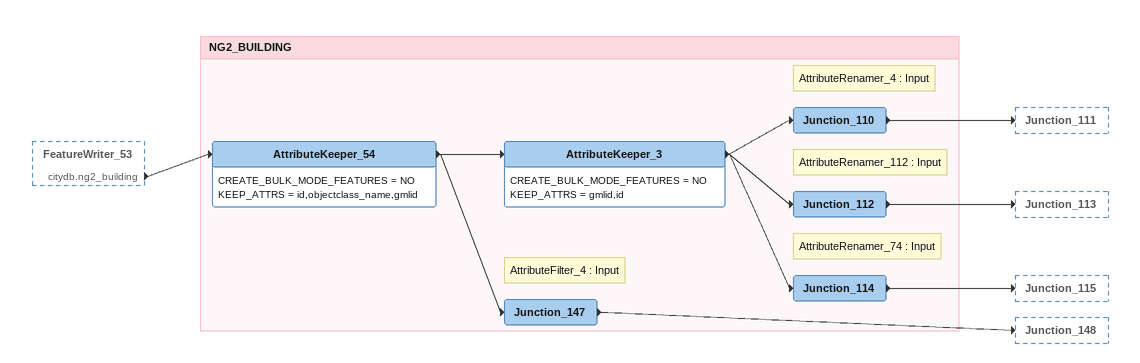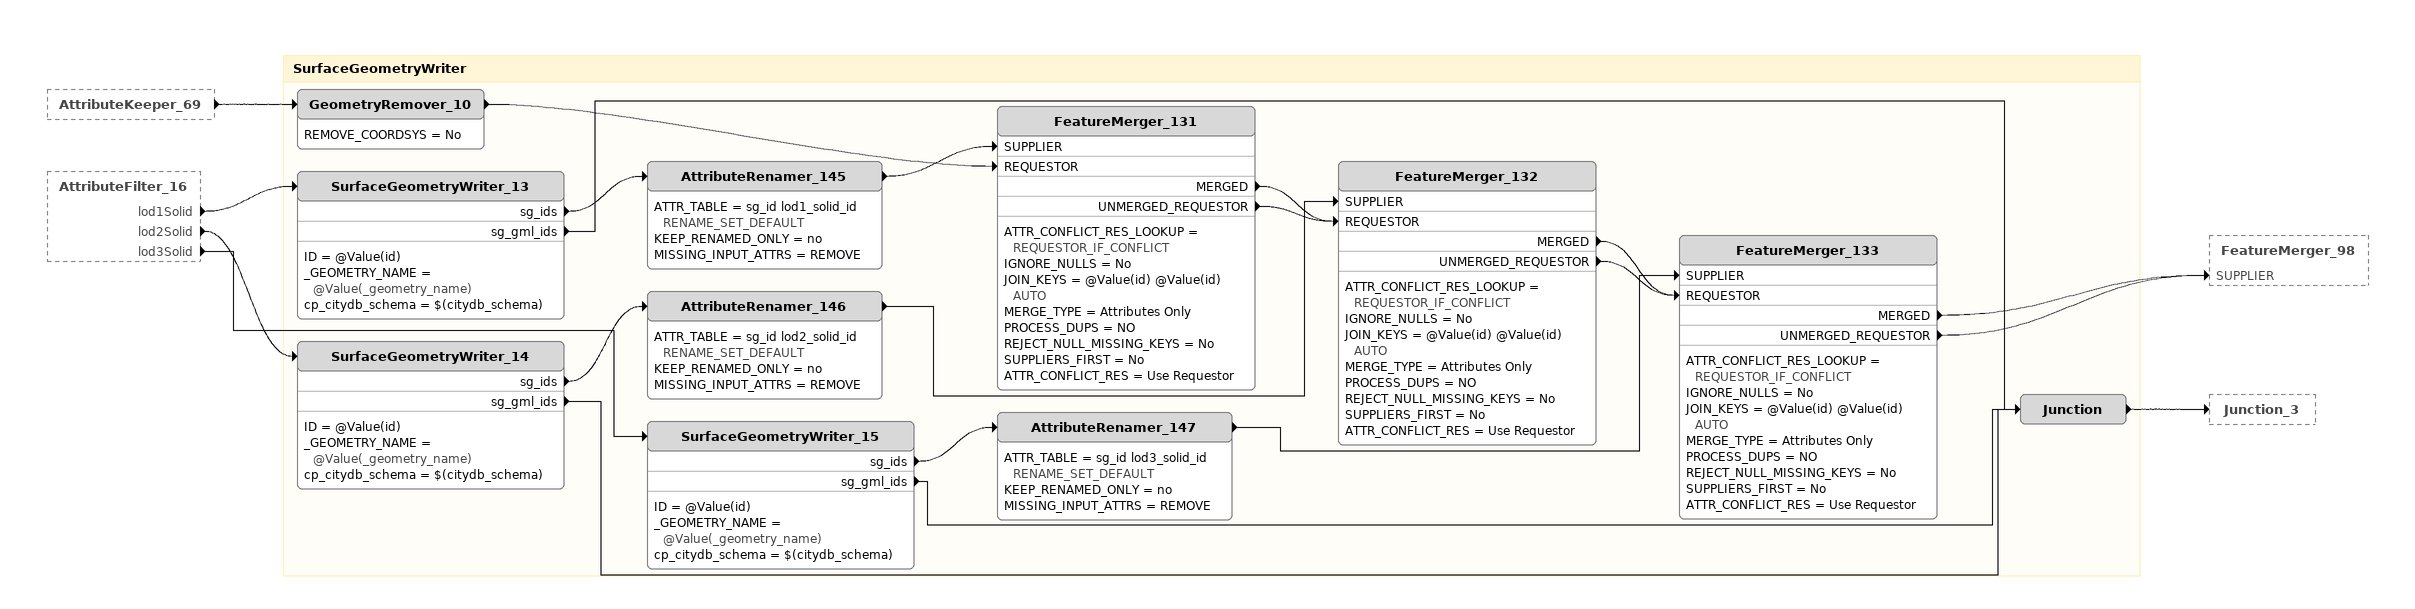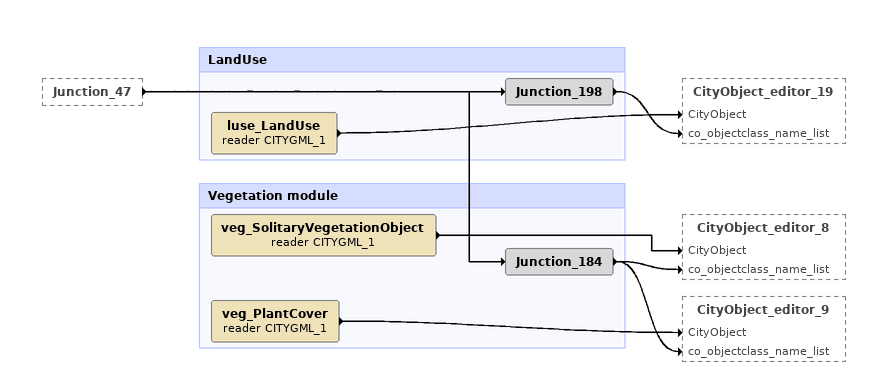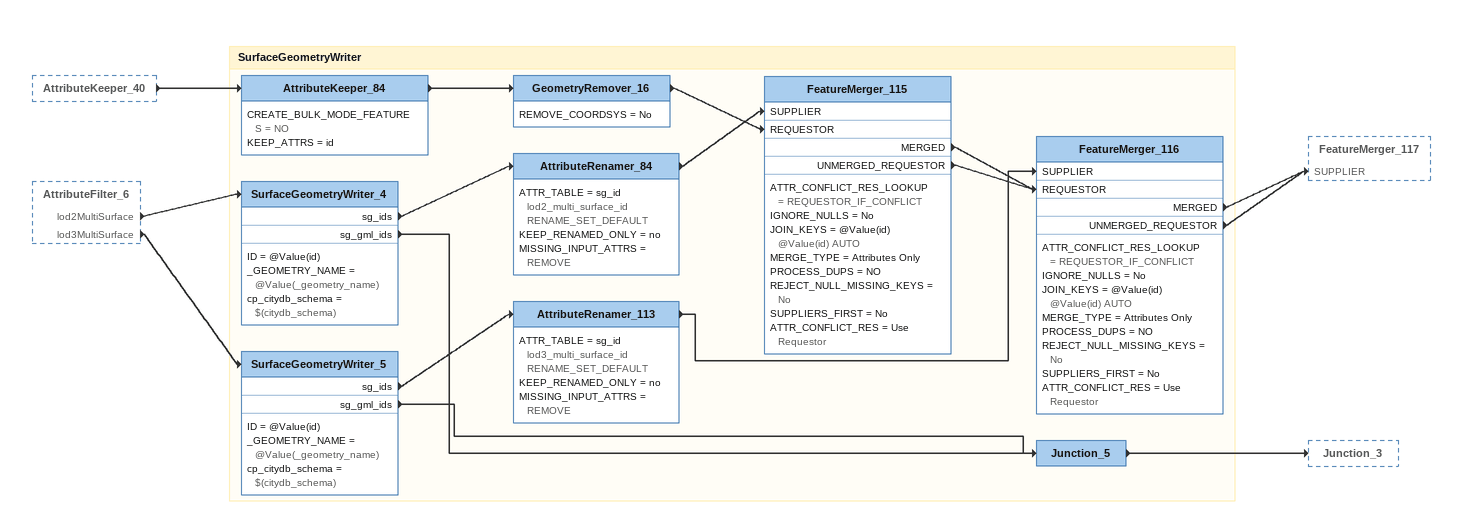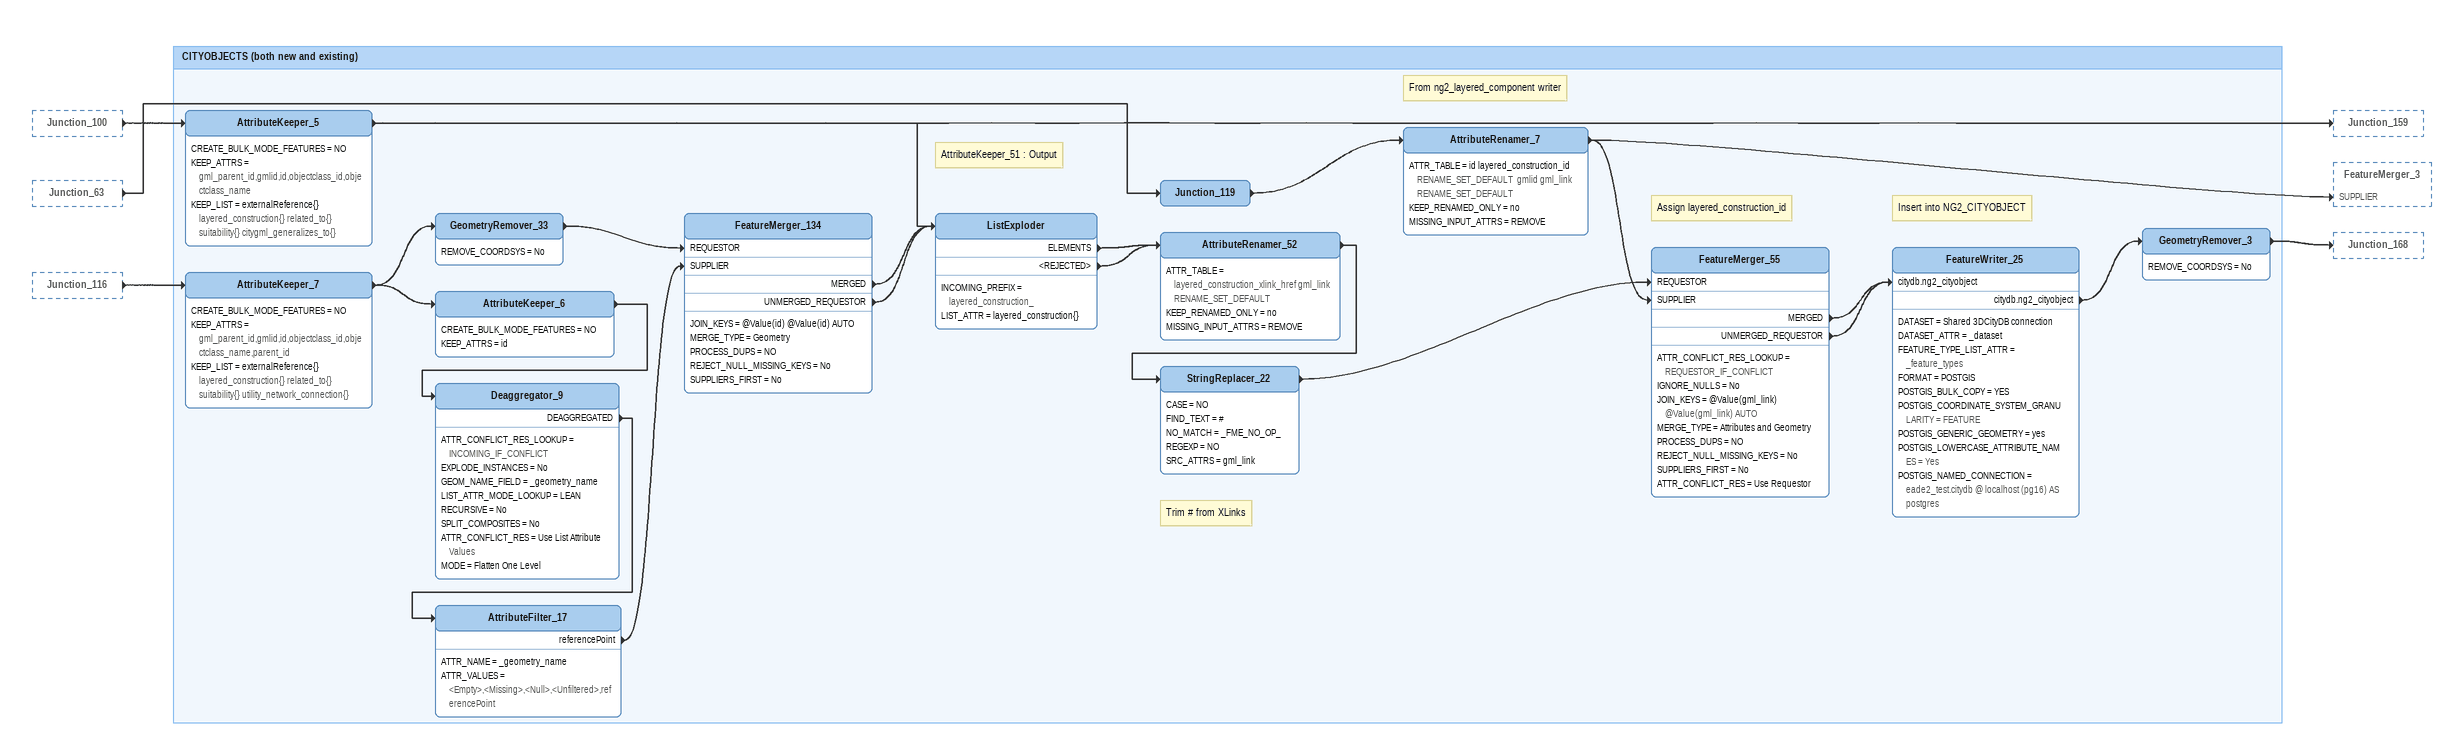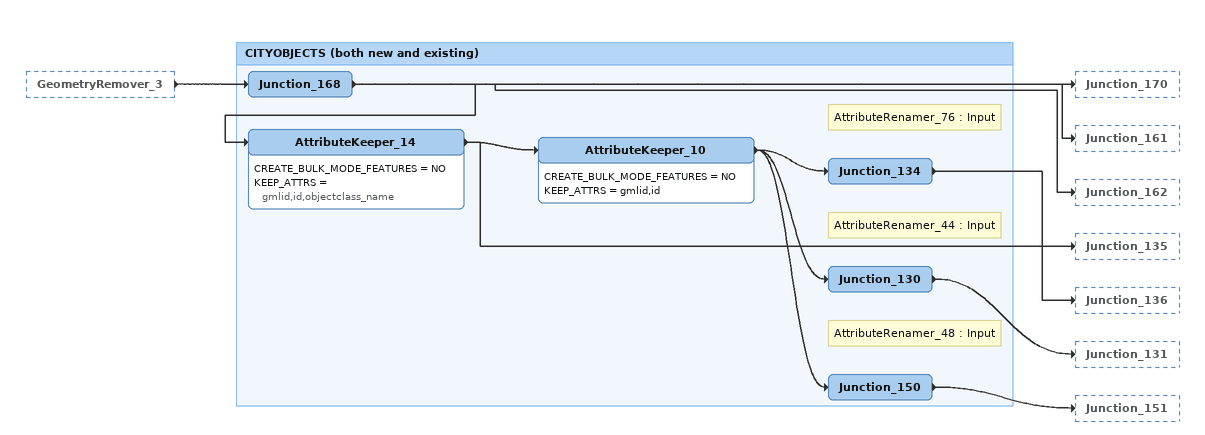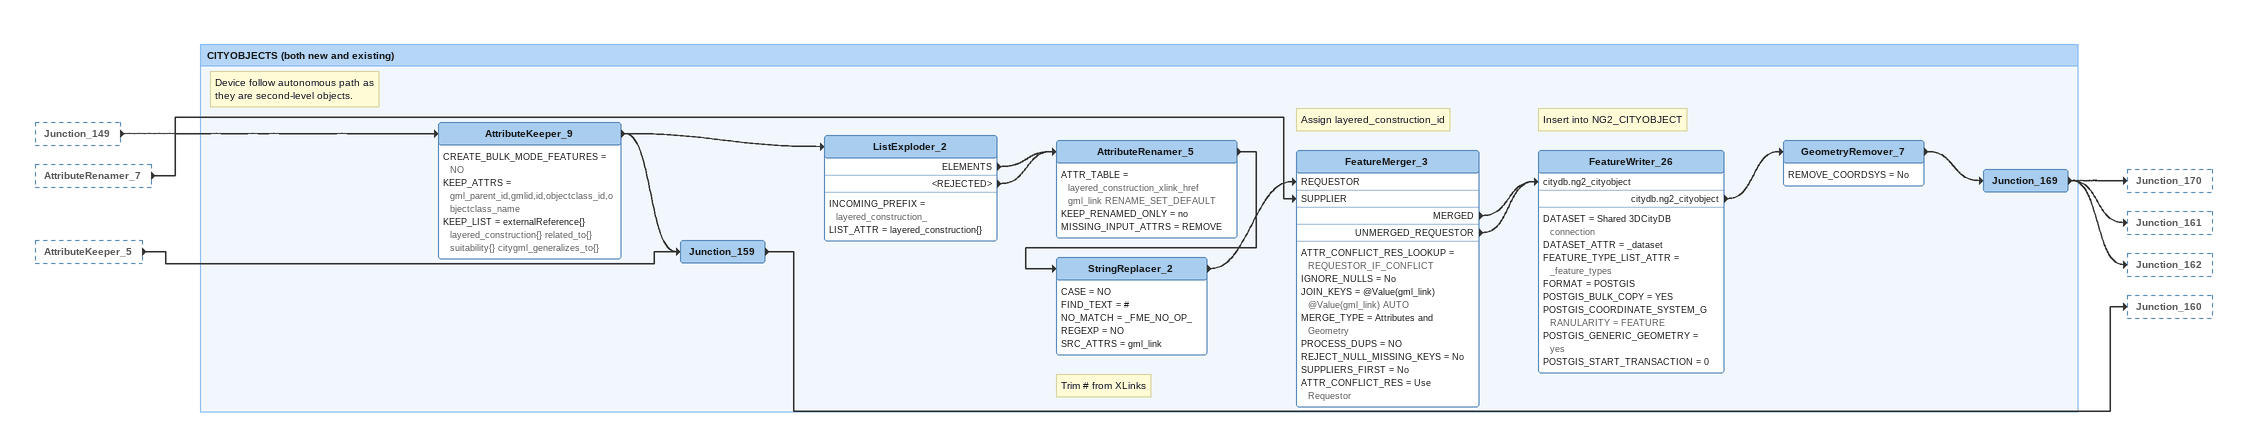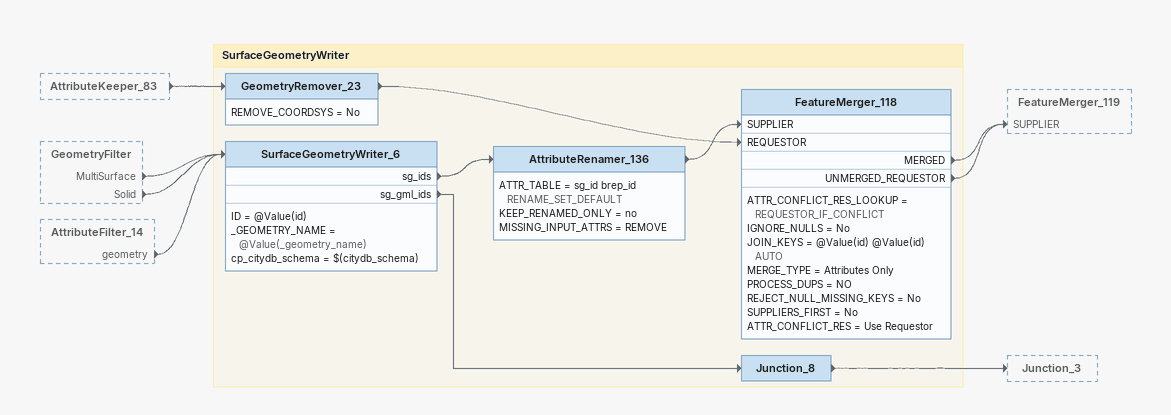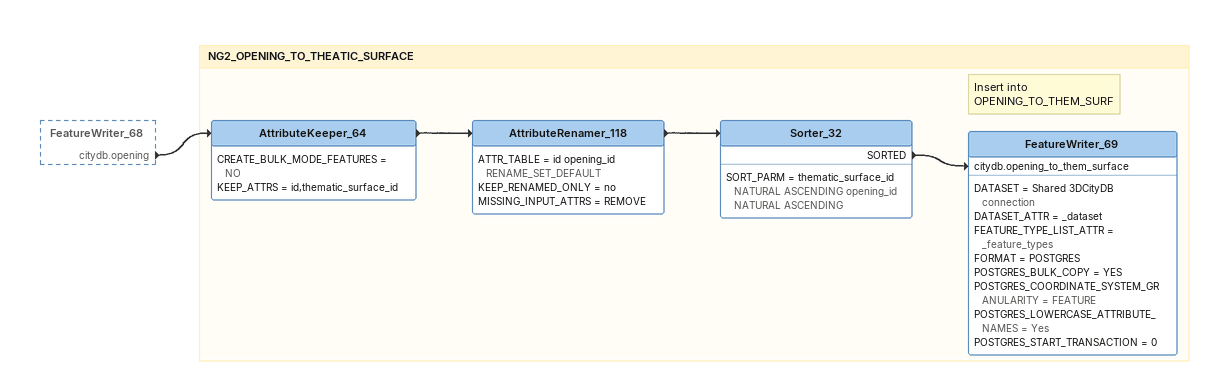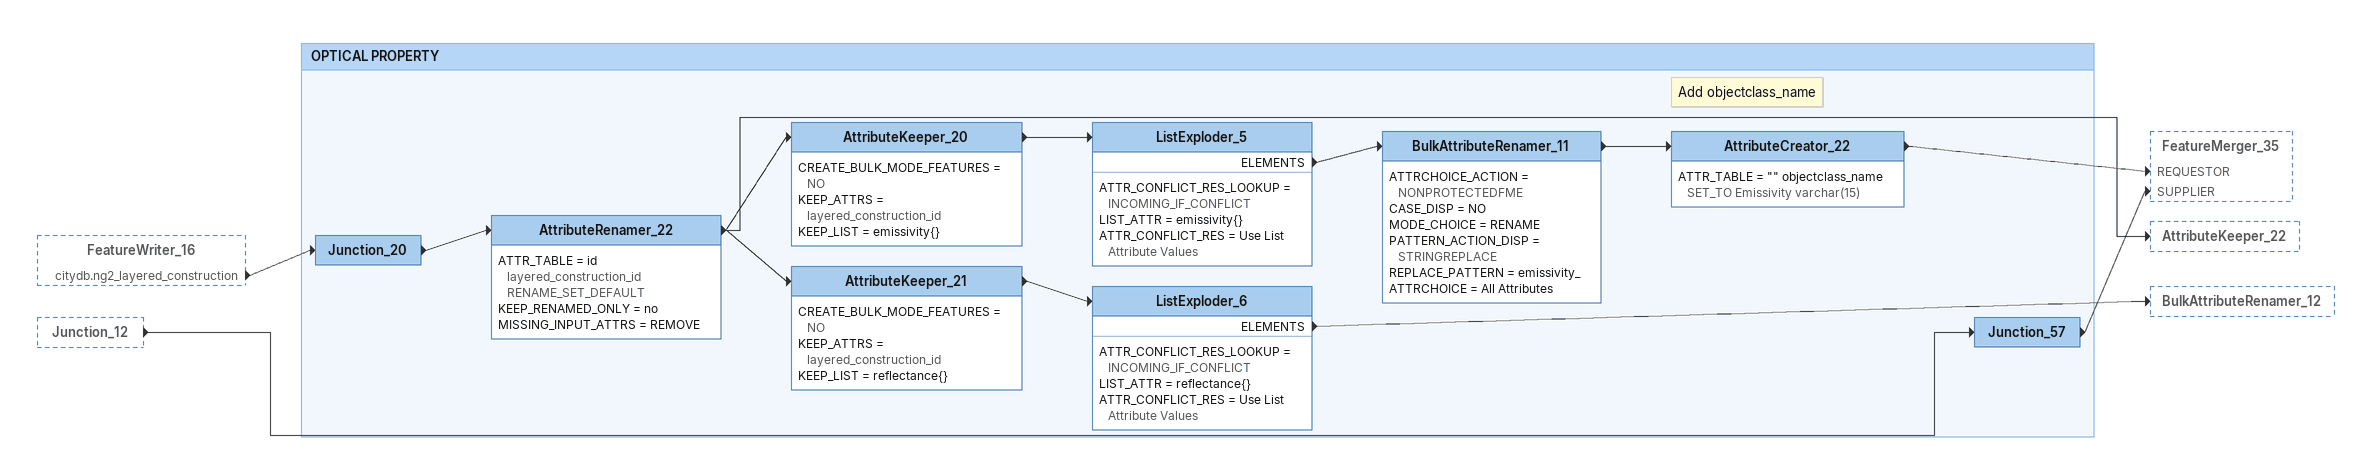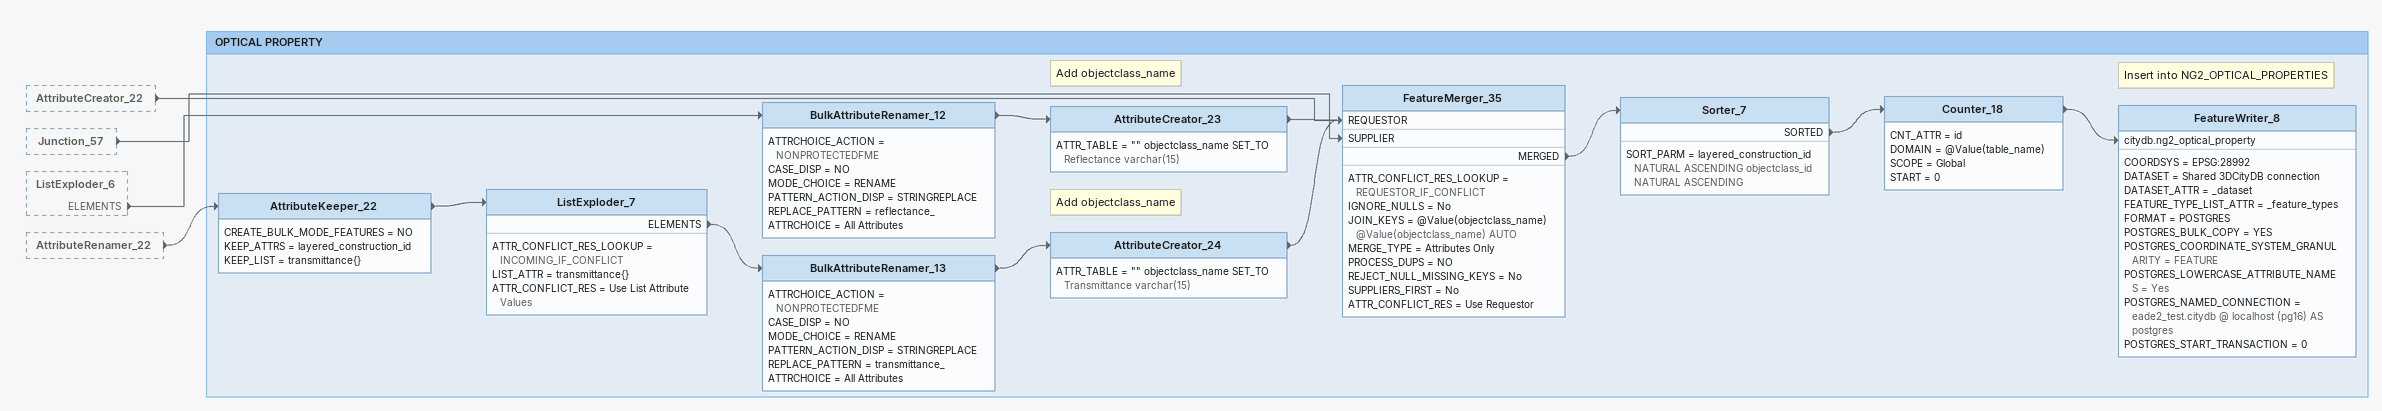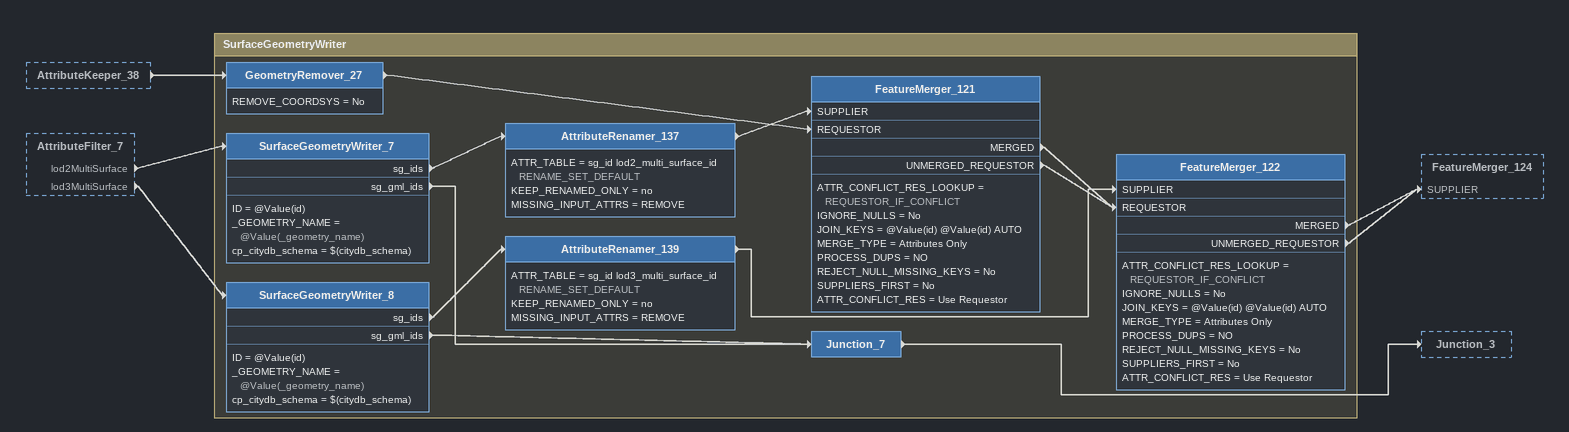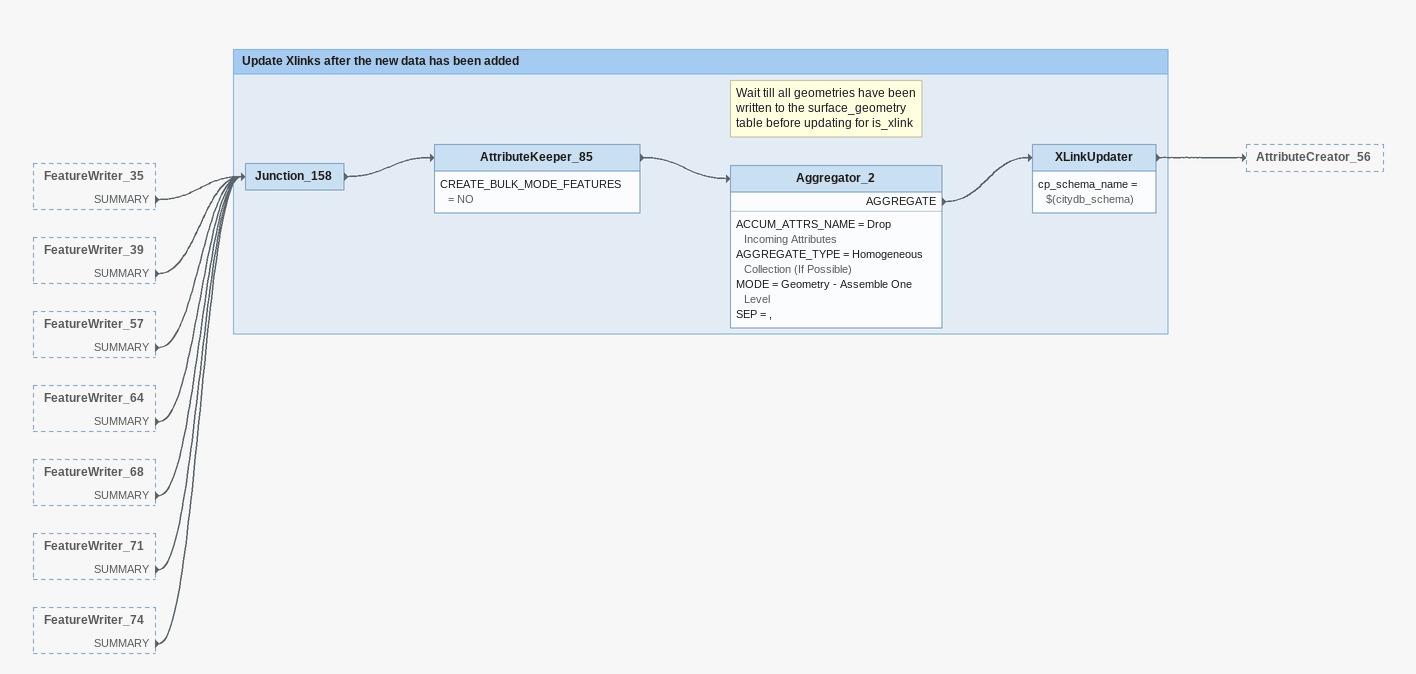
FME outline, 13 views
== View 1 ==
FeatureWriter_53 [outside]
    citydb.ng2_building -> AttributeKeeper_54

Bookmark: NG2_BUILDING
AttributeKeeper_54
    CREATE_BULK_MODE_FEATURES = NO
    KEEP_ATTRS = id,objectclass_name,gmlid
    -> Junction_147
    -> AttributeKeeper_3
AttributeKeeper_3
    CREATE_BULK_MODE_FEATURES = NO
    KEEP_ATTRS = gmlid,id
    -> Junction_110
    -> Junction_112
    -> Junction_114
Note: AttributeRenamer_4 : Input
Junction_110
    -> Junction_111
Note: AttributeRenamer_112 : Input
Junction_112
    -> Junction_113
Note: AttributeRenamer_74 : Input
Junction_114
    -> Junction_115
Note: AttributeFilter_4 : Input
Junction_147
    -> Junction_148

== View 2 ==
AttributeKeeper_69 [outside]
    -> GeometryRemover_10
AttributeFilter_16 [outside]
    lod1Solid -> SurfaceGeometryWriter_13
    lod2Solid -> SurfaceGeometryWriter_14
    lod3Solid -> SurfaceGeometryWriter_15

Bookmark: SurfaceGeometryWriter
SurfaceGeometryWriter_13
    ID = @Value(id)
    _GEOMETRY_NAME = @Value(_geometry_name)
    cp_citydb_schema = $(citydb_schema)
    sg_ids -> AttributeRenamer_145
    sg_gml_ids -> Junction
AttributeRenamer_145
    ATTR_TABLE = sg_id lod1_solid_id RENAME_SET_DEFAULT
    KEEP_RENAMED_ONLY = no
    MISSING_INPUT_ATTRS = REMOVE
    -> FeatureMerger_131 [SUPPLIER]
SurfaceGeometryWriter_14
    ID = @Value(id)
    _GEOMETRY_NAME = @Value(_geometry_name)
    cp_citydb_schema = $(citydb_schema)
    sg_ids -> AttributeRenamer_146
    sg_gml_ids -> Junction
AttributeRenamer_146
    ATTR_TABLE = sg_id lod2_solid_id RENAME_SET_DEFAULT
    KEEP_RENAMED_ONLY = no
    MISSING_INPUT_ATTRS = REMOVE
    -> FeatureMerger_132 [SUPPLIER]
SurfaceGeometryWriter_15
    ID = @Value(id)
    _GEOMETRY_NAME = @Value(_geometry_name)
    cp_citydb_schema = $(citydb_schema)
    sg_ids -> AttributeRenamer_147
    sg_gml_ids -> Junction
AttributeRenamer_147
    ATTR_TABLE = sg_id lod3_solid_id RENAME_SET_DEFAULT
    KEEP_RENAMED_ONLY = no
    MISSING_INPUT_ATTRS = REMOVE
    -> FeatureMerger_133 [SUPPLIER]
Junction
    -> Junction_3
GeometryRemover_10
    REMOVE_COORDSYS = No
    -> FeatureMerger_131 [REQUESTOR]
FeatureMerger_131
    ATTR_CONFLICT_RES_LOOKUP = REQUESTOR_IF_CONFLICT
    IGNORE_NULLS = No
    JOIN_KEYS = @Value(id) @Value(id) AUTO
    MERGE_TYPE = Attributes Only
    PROCESS_DUPS = NO
    REJECT_NULL_MISSING_KEYS = No
    SUPPLIERS_FIRST = No
    ATTR_CONFLICT_RES = Use Requestor
    MERGED -> FeatureMerger_132 [REQUESTOR]
    UNMERGED_REQUESTOR -> FeatureMerger_132 [REQUESTOR]
FeatureMerger_132
    ATTR_CONFLICT_RES_LOOKUP = REQUESTOR_IF_CONFLICT
    IGNORE_NULLS = No
    JOIN_KEYS = @Value(id) @Value(id) AUTO
    MERGE_TYPE = Attributes Only
    PROCESS_DUPS = NO
    REJECT_NULL_MISSING_KEYS = No
    SUPPLIERS_FIRST = No
    ATTR_CONFLICT_RES = Use Requestor
    MERGED -> FeatureMerger_133 [REQUESTOR]
    UNMERGED_REQUESTOR -> FeatureMerger_133 [REQUESTOR]
FeatureMerger_133
    ATTR_CONFLICT_RES_LOOKUP = REQUESTOR_IF_CONFLICT
    IGNORE_NULLS = No
    JOIN_KEYS = @Value(id) @Value(id) AUTO
    MERGE_TYPE = Attributes Only
    PROCESS_DUPS = NO
    REJECT_NULL_MISSING_KEYS = No
    SUPPLIERS_FIRST = No
    ATTR_CONFLICT_RES = Use Requestor
    MERGED -> FeatureMerger_98 [SUPPLIER]
    UNMERGED_REQUESTOR -> FeatureMerger_98 [SUPPLIER]

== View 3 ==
Junction_47 [outside]
    -> Junction_184
    -> Junction_198

Bookmark: LandUse
Junction_198
    -> CityObject_editor_19 [co_objectclass_name_list]
luse_LandUse (reader CITYGML_1)
    -> CityObject_editor_19 [CityObject]

Bookmark: Vegetation module
Junction_184
    -> CityObject_editor_9 [co_objectclass_name_list]
    -> CityObject_editor_8 [co_objectclass_name_list]
veg_SolitaryVegetationObject (reader CITYGML_1)
    -> CityObject_editor_8 [CityObject]
veg_PlantCover (reader CITYGML_1)
    -> CityObject_editor_9 [CityObject]

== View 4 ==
AttributeKeeper_40 [outside]
    -> AttributeKeeper_84
AttributeFilter_6 [outside]
    lod2MultiSurface -> SurfaceGeometryWriter_4
    lod3MultiSurface -> SurfaceGeometryWriter_5

Bookmark: SurfaceGeometryWriter
SurfaceGeometryWriter_4
    ID = @Value(id)
    _GEOMETRY_NAME = @Value(_geometry_name)
    cp_citydb_schema = $(citydb_schema)
    sg_ids -> AttributeRenamer_84
    sg_gml_ids -> Junction_5
AttributeRenamer_84
    ATTR_TABLE = sg_id lod2_multi_surface_id RENAME_SET_DEFAULT
    KEEP_RENAMED_ONLY = no
    MISSING_INPUT_ATTRS = REMOVE
    -> FeatureMerger_115 [SUPPLIER]
SurfaceGeometryWriter_5
    ID = @Value(id)
    _GEOMETRY_NAME = @Value(_geometry_name)
    cp_citydb_schema = $(citydb_schema)
    sg_ids -> AttributeRenamer_113
    sg_gml_ids -> Junction_5
AttributeRenamer_113
    ATTR_TABLE = sg_id lod3_multi_surface_id RENAME_SET_DEFAULT
    KEEP_RENAMED_ONLY = no
    MISSING_INPUT_ATTRS = REMOVE
    -> FeatureMerger_116 [SUPPLIER]
Junction_5
    -> Junction_3
AttributeKeeper_84
    CREATE_BULK_MODE_FEATURES = NO
    KEEP_ATTRS = id
    -> GeometryRemover_16
GeometryRemover_16
    REMOVE_COORDSYS = No
    -> FeatureMerger_115 [REQUESTOR]
FeatureMerger_115
    ATTR_CONFLICT_RES_LOOKUP = REQUESTOR_IF_CONFLICT
    IGNORE_NULLS = No
    JOIN_KEYS = @Value(id) @Value(id) AUTO
    MERGE_TYPE = Attributes Only
    PROCESS_DUPS = NO
    REJECT_NULL_MISSING_KEYS = No
    SUPPLIERS_FIRST = No
    ATTR_CONFLICT_RES = Use Requestor
    MERGED -> FeatureMerger_116 [REQUESTOR]
    UNMERGED_REQUESTOR -> FeatureMerger_116 [REQUESTOR]
FeatureMerger_116
    ATTR_CONFLICT_RES_LOOKUP = REQUESTOR_IF_CONFLICT
    IGNORE_NULLS = No
    JOIN_KEYS = @Value(id) @Value(id) AUTO
    MERGE_TYPE = Attributes Only
    PROCESS_DUPS = NO
    REJECT_NULL_MISSING_KEYS = No
    SUPPLIERS_FIRST = No
    ATTR_CONFLICT_RES = Use Requestor
    MERGED -> FeatureMerger_117 [SUPPLIER]
    UNMERGED_REQUESTOR -> FeatureMerger_117 [SUPPLIER]

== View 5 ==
Junction_100 [outside]
    -> AttributeKeeper_5
Junction_63 [outside]
    -> Junction_119
Junction_116 [outside]
    -> AttributeKeeper_7

Bookmark: CITYOBJECTS (both new and existing)
Note: AttributeKeeper_51 : Output
Junction_119
    -> AttributeRenamer_7
Note: From ng2_layered_component writer
AttributeRenamer_7
    ATTR_TABLE = id layered_construction_id RENAME_SET_DEFAULT  gmlid gml_link RENAME_SET_DEFAULT
    KEEP_RENAMED_ONLY = no
    MISSING_INPUT_ATTRS = REMOVE
    -> FeatureMerger_55 [SUPPLIER]
    -> FeatureMerger_3 [SUPPLIER]
AttributeKeeper_5
    CREATE_BULK_MODE_FEATURES = NO
    KEEP_ATTRS = gml_parent_id,gmlid,id,objectclass_id,objectclass_name
    KEEP_LIST = externalReference{} layered_construction{} related_to{} suitability{} citygml_generalizes_to{}
    -> ListExploder
    -> Junction_159
AttributeKeeper_7
    CREATE_BULK_MODE_FEATURES = NO
    KEEP_ATTRS = gml_parent_id,gmlid,id,objectclass_id,objectclass_name,parent_id
    KEEP_LIST = externalReference{} layered_construction{} related_to{} suitability{} utility_network_connection{}
    -> GeometryRemover_33
    -> AttributeKeeper_6
GeometryRemover_33
    REMOVE_COORDSYS = No
    -> FeatureMerger_134 [REQUESTOR]
AttributeKeeper_6
    CREATE_BULK_MODE_FEATURES = NO
    KEEP_ATTRS = id
    -> Deaggregator_9
Deaggregator_9
    ATTR_CONFLICT_RES_LOOKUP = INCOMING_IF_CONFLICT
    EXPLODE_INSTANCES = No
    GEOM_NAME_FIELD = _geometry_name
    LIST_ATTR_MODE_LOOKUP = LEAN
    RECURSIVE = No
    SPLIT_COMPOSITES = No
    ATTR_CONFLICT_RES = Use List Attribute Values
    MODE = Flatten One Level
    DEAGGREGATED -> AttributeFilter_17
AttributeFilter_17
    ATTR_NAME = _geometry_name
    ATTR_VALUES = <Empty>,<Missing>,<Null>,<Unfiltered>,referencePoint
    referencePoint -> FeatureMerger_134 [SUPPLIER]
FeatureMerger_134
    JOIN_KEYS = @Value(id) @Value(id) AUTO
    MERGE_TYPE = Geometry
    PROCESS_DUPS = NO
    REJECT_NULL_MISSING_KEYS = No
    SUPPLIERS_FIRST = No
    MERGED -> ListExploder
    UNMERGED_REQUESTOR -> ListExploder
ListExploder
    INCOMING_PREFIX = layered_construction_
    LIST_ATTR = layered_construction{}
    ELEMENTS -> AttributeRenamer_52
    <REJECTED> -> AttributeRenamer_52
AttributeRenamer_52
    ATTR_TABLE = layered_construction_xlink_href gml_link RENAME_SET_DEFAULT
    KEEP_RENAMED_ONLY = no
    MISSING_INPUT_ATTRS = REMOVE
    -> StringReplacer_22
Note: Trim # from XLinks
StringReplacer_22
    CASE = NO
    FIND_TEXT = #
    NO_MATCH = _FME_NO_OP_
    REGEXP = NO
    SRC_ATTRS = gml_link
    -> FeatureMerger_55 [REQUESTOR]
Note: Assign layered_construction_id
FeatureMerger_55
    ATTR_CONFLICT_RES_LOOKUP = REQUESTOR_IF_CONFLICT
    IGNORE_NULLS = No
    JOIN_KEYS = @Value(gml_link) @Value(gml_link) AUTO
    MERGE_TYPE = Attributes and Geometry
    PROCESS_DUPS = NO
    REJECT_NULL_MISSING_KEYS = No
    SUPPLIERS_FIRST = No
    ATTR_CONFLICT_RES = Use Requestor
    MERGED -> FeatureWriter_25 [citydb.ng2_cityobject]
    UNMERGED_REQUESTOR -> FeatureWriter_25 [citydb.ng2_cityobject]
Note: Insert into NG2_CITYOBJECT
FeatureWriter_25
    DATASET = Shared 3DCityDB connection
    DATASET_ATTR = _dataset
    FEATURE_TYPE_LIST_ATTR = _feature_types
    FORMAT = POSTGIS
    POSTGIS_BULK_COPY = YES
    POSTGIS_COORDINATE_SYSTEM_GRANULARITY = FEATURE
    POSTGIS_GENERIC_GEOMETRY = yes
    POSTGIS_LOWERCASE_ATTRIBUTE_NAMES = Yes
    POSTGIS_NAMED_CONNECTION = eade2_test.citydb @ localhost (pg16) AS postgres
    citydb.ng2_cityobject -> GeometryRemover_3
GeometryRemover_3
    REMOVE_COORDSYS = No
    -> Junction_168

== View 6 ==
GeometryRemover_3 [outside]
    -> Junction_168

Bookmark: CITYOBJECTS (both new and existing)
Junction_168
    -> Junction_170
    -> Junction_161
    -> Junction_162
    -> AttributeKeeper_14
AttributeKeeper_14
    CREATE_BULK_MODE_FEATURES = NO
    KEEP_ATTRS = gmlid,id,objectclass_name
    -> Junction_135
    -> AttributeKeeper_10
AttributeKeeper_10
    CREATE_BULK_MODE_FEATURES = NO
    KEEP_ATTRS = gmlid,id
    -> Junction_134
    -> Junction_130
    -> Junction_150
Note: AttributeRenamer_76 : Input
Junction_134
    -> Junction_136
Note: AttributeRenamer_44 : Input
Junction_130
    -> Junction_131
Note: AttributeRenamer_48 : Input
Junction_150
    -> Junction_151

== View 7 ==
Junction_149 [outside]
    -> AttributeKeeper_9
AttributeRenamer_7 [outside]
    -> FeatureMerger_3 [SUPPLIER]
AttributeKeeper_5 [outside]
    -> Junction_159

Bookmark: CITYOBJECTS (both new and existing)
Note: Device follow autonomous path as they are second-level objects.
AttributeKeeper_9
    CREATE_BULK_MODE_FEATURES = NO
    KEEP_ATTRS = gml_parent_id,gmlid,id,objectclass_id,objectclass_name
    KEEP_LIST = externalReference{} layered_construction{} related_to{} suitability{} citygml_generalizes_to{}
    -> ListExploder_2
    -> Junction_159
ListExploder_2
    INCOMING_PREFIX = layered_construction_
    LIST_ATTR = layered_construction{}
    ELEMENTS -> AttributeRenamer_5
    <REJECTED> -> AttributeRenamer_5
AttributeRenamer_5
    ATTR_TABLE = layered_construction_xlink_href gml_link RENAME_SET_DEFAULT
    KEEP_RENAMED_ONLY = no
    MISSING_INPUT_ATTRS = REMOVE
    -> StringReplacer_2
Note: Trim # from XLinks
StringReplacer_2
    CASE = NO
    FIND_TEXT = #
    NO_MATCH = _FME_NO_OP_
    REGEXP = NO
    SRC_ATTRS = gml_link
    -> FeatureMerger_3 [REQUESTOR]
Note: Assign layered_construction_id
FeatureMerger_3
    ATTR_CONFLICT_RES_LOOKUP = REQUESTOR_IF_CONFLICT
    IGNORE_NULLS = No
    JOIN_KEYS = @Value(gml_link) @Value(gml_link) AUTO
    MERGE_TYPE = Attributes and Geometry
    PROCESS_DUPS = NO
    REJECT_NULL_MISSING_KEYS = No
    SUPPLIERS_FIRST = No
    ATTR_CONFLICT_RES = Use Requestor
    MERGED -> FeatureWriter_26 [citydb.ng2_cityobject]
    UNMERGED_REQUESTOR -> FeatureWriter_26 [citydb.ng2_cityobject]
Note: Insert into NG2_CITYOBJECT
FeatureWriter_26
    DATASET = Shared 3DCityDB connection
    DATASET_ATTR = _dataset
    FEATURE_TYPE_LIST_ATTR = _feature_types
    FORMAT = POSTGIS
    POSTGIS_BULK_COPY = YES
    POSTGIS_COORDINATE_SYSTEM_GRANULARITY = FEATURE
    POSTGIS_GENERIC_GEOMETRY = yes
    POSTGIS_START_TRANSACTION = 0
    citydb.ng2_cityobject -> GeometryRemover_7
GeometryRemover_7
    REMOVE_COORDSYS = No
    -> Junction_169
Junction_169
    -> Junction_170
    -> Junction_161
    -> Junction_162
Junction_159
    -> Junction_160

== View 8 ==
AttributeKeeper_83 [outside]
    -> GeometryRemover_23
GeometryFilter [outside]
    MultiSurface -> SurfaceGeometryWriter_6
    Solid -> SurfaceGeometryWriter_6
AttributeFilter_14 [outside]
    geometry -> SurfaceGeometryWriter_6

Bookmark: SurfaceGeometryWriter
SurfaceGeometryWriter_6
    ID = @Value(id)
    _GEOMETRY_NAME = @Value(_geometry_name)
    cp_citydb_schema = $(citydb_schema)
    sg_ids -> AttributeRenamer_136
    sg_gml_ids -> Junction_8
AttributeRenamer_136
    ATTR_TABLE = sg_id brep_id RENAME_SET_DEFAULT
    KEEP_RENAMED_ONLY = no
    MISSING_INPUT_ATTRS = REMOVE
    -> FeatureMerger_118 [SUPPLIER]
Junction_8
    -> Junction_3
GeometryRemover_23
    REMOVE_COORDSYS = No
    -> FeatureMerger_118 [REQUESTOR]
FeatureMerger_118
    ATTR_CONFLICT_RES_LOOKUP = REQUESTOR_IF_CONFLICT
    IGNORE_NULLS = No
    JOIN_KEYS = @Value(id) @Value(id) AUTO
    MERGE_TYPE = Attributes Only
    PROCESS_DUPS = NO
    REJECT_NULL_MISSING_KEYS = No
    SUPPLIERS_FIRST = No
    ATTR_CONFLICT_RES = Use Requestor
    MERGED -> FeatureMerger_119 [SUPPLIER]
    UNMERGED_REQUESTOR -> FeatureMerger_119 [SUPPLIER]

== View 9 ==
FeatureWriter_68 [outside]
    citydb.opening -> AttributeKeeper_64

Bookmark: NG2_OPENING_TO_THEATIC_SURFACE
AttributeKeeper_64
    CREATE_BULK_MODE_FEATURES = NO
    KEEP_ATTRS = id,thematic_surface_id
    -> AttributeRenamer_118
AttributeRenamer_118
    ATTR_TABLE = id opening_id RENAME_SET_DEFAULT
    KEEP_RENAMED_ONLY = no
    MISSING_INPUT_ATTRS = REMOVE
    -> Sorter_32
Sorter_32
    SORT_PARM = thematic_surface_id NATURAL ASCENDING opening_id NATURAL ASCENDING
    SORTED -> FeatureWriter_69 [citydb.opening_to_them_surface]
Note: Insert into OPENING_TO_THEM_SURF
FeatureWriter_69
    DATASET = Shared 3DCityDB connection
    DATASET_ATTR = _dataset
    FEATURE_TYPE_LIST_ATTR = _feature_types
    FORMAT = POSTGRES
    POSTGRES_BULK_COPY = YES
    POSTGRES_COORDINATE_SYSTEM_GRANULARITY = FEATURE
    POSTGRES_LOWERCASE_ATTRIBUTE_NAMES = Yes
    POSTGRES_START_TRANSACTION = 0

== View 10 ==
FeatureWriter_16 [outside]
    citydb.ng2_layered_construction -> Junction_20
Junction_12 [outside]
    -> Junction_57

Bookmark: OPTICAL PROPERTY
Junction_57
    -> FeatureMerger_35 [SUPPLIER]
Junction_20
    -> AttributeRenamer_22
AttributeRenamer_22
    ATTR_TABLE = id layered_construction_id RENAME_SET_DEFAULT
    KEEP_RENAMED_ONLY = no
    MISSING_INPUT_ATTRS = REMOVE
    -> AttributeKeeper_20
    -> AttributeKeeper_21
    -> AttributeKeeper_22
AttributeKeeper_20
    CREATE_BULK_MODE_FEATURES = NO
    KEEP_ATTRS = layered_construction_id
    KEEP_LIST = emissivity{}
    -> ListExploder_5
ListExploder_5
    ATTR_CONFLICT_RES_LOOKUP = INCOMING_IF_CONFLICT
    LIST_ATTR = emissivity{}
    ATTR_CONFLICT_RES = Use List Attribute Values
    ELEMENTS -> BulkAttributeRenamer_11
BulkAttributeRenamer_11
    ATTRCHOICE_ACTION = NONPROTECTEDFME
    CASE_DISP = NO
    MODE_CHOICE = RENAME
    PATTERN_ACTION_DISP = STRINGREPLACE
    REPLACE_PATTERN = emissivity_
    ATTRCHOICE = All Attributes
    -> AttributeCreator_22
Note: Add objectclass_name
AttributeCreator_22
    ATTR_TABLE = "" objectclass_name SET_TO Emissivity varchar(15)
    -> FeatureMerger_35 [REQUESTOR]
AttributeKeeper_21
    CREATE_BULK_MODE_FEATURES = NO
    KEEP_ATTRS = layered_construction_id
    KEEP_LIST = reflectance{}
    -> ListExploder_6
ListExploder_6
    ATTR_CONFLICT_RES_LOOKUP = INCOMING_IF_CONFLICT
    LIST_ATTR = reflectance{}
    ATTR_CONFLICT_RES = Use List Attribute Values
    ELEMENTS -> BulkAttributeRenamer_12

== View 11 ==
AttributeCreator_22 [outside]
    -> FeatureMerger_35 [REQUESTOR]
Junction_57 [outside]
    -> FeatureMerger_35 [SUPPLIER]
ListExploder_6 [outside]
    ELEMENTS -> BulkAttributeRenamer_12
AttributeRenamer_22 [outside]
    -> AttributeKeeper_22

Bookmark: OPTICAL PROPERTY
BulkAttributeRenamer_12
    ATTRCHOICE_ACTION = NONPROTECTEDFME
    CASE_DISP = NO
    MODE_CHOICE = RENAME
    PATTERN_ACTION_DISP = STRINGREPLACE
    REPLACE_PATTERN = reflectance_
    ATTRCHOICE = All Attributes
    -> AttributeCreator_23
Note: Add objectclass_name
AttributeCreator_23
    ATTR_TABLE = "" objectclass_name SET_TO Reflectance varchar(15)
    -> FeatureMerger_35 [REQUESTOR]
AttributeKeeper_22
    CREATE_BULK_MODE_FEATURES = NO
    KEEP_ATTRS = layered_construction_id
    KEEP_LIST = transmittance{}
    -> ListExploder_7
ListExploder_7
    ATTR_CONFLICT_RES_LOOKUP = INCOMING_IF_CONFLICT
    LIST_ATTR = transmittance{}
    ATTR_CONFLICT_RES = Use List Attribute Values
    ELEMENTS -> BulkAttributeRenamer_13
BulkAttributeRenamer_13
    ATTRCHOICE_ACTION = NONPROTECTEDFME
    CASE_DISP = NO
    MODE_CHOICE = RENAME
    PATTERN_ACTION_DISP = STRINGREPLACE
    REPLACE_PATTERN = transmittance_
    ATTRCHOICE = All Attributes
    -> AttributeCreator_24
Note: Add objectclass_name
AttributeCreator_24
    ATTR_TABLE = "" objectclass_name SET_TO Transmittance varchar(15)
    -> FeatureMerger_35 [REQUESTOR]
FeatureMerger_35
    ATTR_CONFLICT_RES_LOOKUP = REQUESTOR_IF_CONFLICT
    IGNORE_NULLS = No
    JOIN_KEYS = @Value(objectclass_name) @Value(objectclass_name) AUTO
    MERGE_TYPE = Attributes Only
    PROCESS_DUPS = NO
    REJECT_NULL_MISSING_KEYS = No
    SUPPLIERS_FIRST = No
    ATTR_CONFLICT_RES = Use Requestor
    MERGED -> Sorter_7
Sorter_7
    SORT_PARM = layered_construction_id NATURAL ASCENDING objectclass_id NATURAL ASCENDING
    SORTED -> Counter_18
Counter_18
    CNT_ATTR = id
    DOMAIN = @Value(table_name)
    SCOPE = Global
    START = 0
    -> FeatureWriter_8 [citydb.ng2_optical_property]
Note: Insert into NG2_OPTICAL_PROPERTIES
FeatureWriter_8
    COORDSYS = EPSG:28992
    DATASET = Shared 3DCityDB connection
    DATASET_ATTR = _dataset
    FEATURE_TYPE_LIST_ATTR = _feature_types
    FORMAT = POSTGRES
    POSTGRES_BULK_COPY = YES
    POSTGRES_COORDINATE_SYSTEM_GRANULARITY = FEATURE
    POSTGRES_LOWERCASE_ATTRIBUTE_NAMES = Yes
    POSTGRES_NAMED_CONNECTION = eade2_test.citydb @ localhost (pg16) AS postgres
    POSTGRES_START_TRANSACTION = 0

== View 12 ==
AttributeKeeper_38 [outside]
    -> GeometryRemover_27
AttributeFilter_7 [outside]
    lod2MultiSurface -> SurfaceGeometryWriter_7
    lod3MultiSurface -> SurfaceGeometryWriter_8

Bookmark: SurfaceGeometryWriter
SurfaceGeometryWriter_7
    ID = @Value(id)
    _GEOMETRY_NAME = @Value(_geometry_name)
    cp_citydb_schema = $(citydb_schema)
    sg_ids -> AttributeRenamer_137
    sg_gml_ids -> Junction_7
AttributeRenamer_137
    ATTR_TABLE = sg_id lod2_multi_surface_id RENAME_SET_DEFAULT
    KEEP_RENAMED_ONLY = no
    MISSING_INPUT_ATTRS = REMOVE
    -> FeatureMerger_121 [SUPPLIER]
SurfaceGeometryWriter_8
    ID = @Value(id)
    _GEOMETRY_NAME = @Value(_geometry_name)
    cp_citydb_schema = $(citydb_schema)
    sg_ids -> AttributeRenamer_139
    sg_gml_ids -> Junction_7
AttributeRenamer_139
    ATTR_TABLE = sg_id lod3_multi_surface_id RENAME_SET_DEFAULT
    KEEP_RENAMED_ONLY = no
    MISSING_INPUT_ATTRS = REMOVE
    -> FeatureMerger_122 [SUPPLIER]
Junction_7
    -> Junction_3
GeometryRemover_27
    REMOVE_COORDSYS = No
    -> FeatureMerger_121 [REQUESTOR]
FeatureMerger_121
    ATTR_CONFLICT_RES_LOOKUP = REQUESTOR_IF_CONFLICT
    IGNORE_NULLS = No
    JOIN_KEYS = @Value(id) @Value(id) AUTO
    MERGE_TYPE = Attributes Only
    PROCESS_DUPS = NO
    REJECT_NULL_MISSING_KEYS = No
    SUPPLIERS_FIRST = No
    ATTR_CONFLICT_RES = Use Requestor
    MERGED -> FeatureMerger_122 [REQUESTOR]
    UNMERGED_REQUESTOR -> FeatureMerger_122 [REQUESTOR]
FeatureMerger_122
    ATTR_CONFLICT_RES_LOOKUP = REQUESTOR_IF_CONFLICT
    IGNORE_NULLS = No
    JOIN_KEYS = @Value(id) @Value(id) AUTO
    MERGE_TYPE = Attributes Only
    PROCESS_DUPS = NO
    REJECT_NULL_MISSING_KEYS = No
    SUPPLIERS_FIRST = No
    ATTR_CONFLICT_RES = Use Requestor
    MERGED -> FeatureMerger_124 [SUPPLIER]
    UNMERGED_REQUESTOR -> FeatureMerger_124 [SUPPLIER]

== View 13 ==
FeatureWriter_35 [outside]
    SUMMARY -> Junction_158
FeatureWriter_39 [outside]
    SUMMARY -> Junction_158
FeatureWriter_57 [outside]
    SUMMARY -> Junction_158
FeatureWriter_64 [outside]
    SUMMARY -> Junction_158
FeatureWriter_68 [outside]
    SUMMARY -> Junction_158
FeatureWriter_71 [outside]
    SUMMARY -> Junction_158
FeatureWriter_74 [outside]
    SUMMARY -> Junction_158

Bookmark: Update Xlinks after the new data has been added
Junction_158
    -> AttributeKeeper_85
AttributeKeeper_85
    CREATE_BULK_MODE_FEATURES = NO
    -> Aggregator_2
Note: Wait till all geometries have been written to the surface_geometry table before updating for is_xlink
Aggregator_2
    ACCUM_ATTRS_NAME = Drop Incoming Attributes
    AGGREGATE_TYPE = Homogeneous Collection (If Possible)
    MODE = Geometry - Assemble One Level
    SEP = ,
    AGGREGATE -> XLinkUpdater
XLinkUpdater
    cp_schema_name = $(citydb_schema)
    -> AttributeCreator_56
